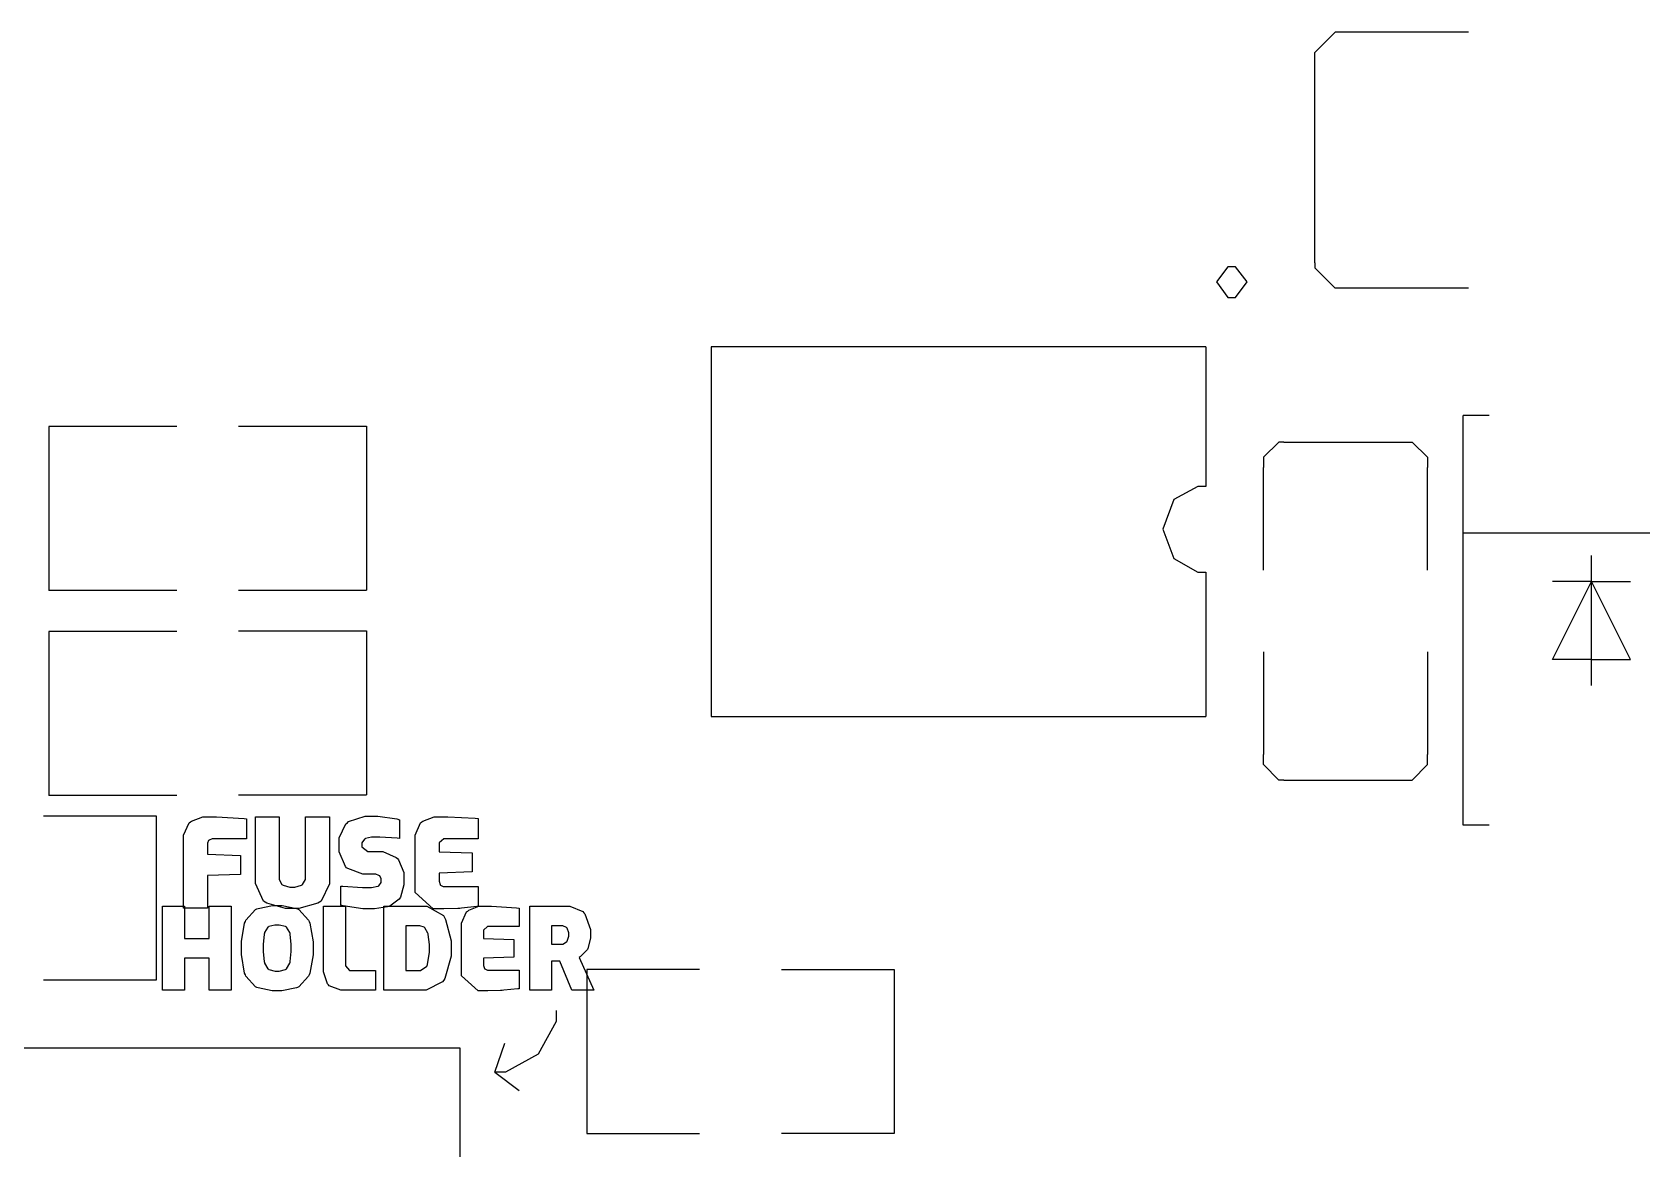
# Model space of a CAD drawing. Extents: x 0 to 132, y 0 to 98.
# Drawn here: x 20.74 to 36.44, y 37.88 to 48.78 of the extents above; entities that cross this region are included whole.
import ezdxf

# ---------------------------------------------------------------- set-up
doc = ezdxf.new("R2010")
doc.units = 0
doc.layers.get('0').update_dxf_attribs({"linetype": 'CONTINUOUS'})

msp = doc.modelspace()

# ---------------------------------------------------------------- linework, layer by layer
at = {"color": 0}
for p, q in [((33.2466, 48.5786), (33.4464, 48.7786)), ((34.7459, 48.7786), (33.4464, 48.7786)), ((33.2466, 48.5292), (33.2466, 48.5786)), ((33.2466, 46.5282), (33.2466, 48.5292)), ((32.399, 46.4894), (32.2874, 46.3405)), ((32.4376, 46.4894), (32.399, 46.4894)), ((32.4749, 46.4894), (32.4376, 46.4894)), ((32.5865, 46.3405), (32.4749, 46.4894)), ((33.2466, 46.5282), (33.2466, 46.4785)), ((32.2874, 46.3405), (32.399, 46.1892)), ((32.4749, 46.1892), (32.5865, 46.3405)), ((33.2466, 46.4785), (33.4464, 46.2788)), ((32.399, 46.1892), (32.4363, 46.1892)), ((32.439, 46.1892), (32.4749, 46.1892)), ((34.7459, 46.2788), (33.4464, 46.2788)), ((32.1855, 45.7069), (27.3596, 45.7069)), ((27.3596, 45.7069), (27.3596, 42.0991)), ((32.1855, 45.7069), (32.1855, 44.3452)), ((20.8966, 44.928), (20.8966, 43.3282)), ((22.1464, 44.928), (20.8966, 44.928)), ((22.7473, 44.9322), (23.9971, 44.9322)), ((23.9971, 44.9322), (23.9971, 43.3324)), ((34.947, 45.0356), (34.6963, 45.0356)), ((34.6963, 41.0365), (34.6963, 45.0356)), ((32.8952, 44.7781), (32.7463, 44.6292)), ((32.9461, 44.7781), (32.8952, 44.7781)), ((32.9461, 44.7781), (34.1464, 44.7781)), ((34.1464, 44.7781), (34.196, 44.7781)), ((34.196, 44.7781), (34.3462, 44.6292)), ((32.7463, 44.6292), (32.7463, 44.5781)), ((34.3462, 44.6292), (34.3462, 44.5781)), ((32.7463, 44.5781), (32.7463, 44.5287)), ((32.7463, 43.5282), (32.7463, 44.5287)), ((34.3462, 44.5781), (34.3462, 44.5287)), ((34.3462, 43.5282), (34.3462, 44.5287)), ((32.1069, 44.3452), (31.8713, 44.2158)), ((32.1855, 44.3452), (32.1069, 44.3452)), ((31.8713, 44.2158), (31.7665, 43.9279)), ((31.7665, 43.9279), (31.8713, 43.6397)), ((34.7018, 43.8919), (37.1905, 43.8919)), ((35.9463, 42.4007), (35.9463, 43.6714)), ((31.8713, 43.6397), (32.1069, 43.5088)), ((32.1069, 43.5088), (32.1855, 43.5088)), ((32.1855, 43.5088), (32.1855, 42.0991)), ((35.5656, 42.6558), (35.9463, 43.4164)), ((35.9463, 43.4164), (35.5656, 43.4164)), ((36.328, 42.6558), (35.9463, 43.4164)), ((35.9463, 43.4164), (36.328, 43.4164)), ((22.1464, 43.3282), (20.8966, 43.3282)), ((22.7473, 43.3324), (23.9971, 43.3324)), ((20.8966, 42.9288), (20.8966, 41.3286)), ((22.1464, 42.9288), (20.8966, 42.9288)), ((22.7473, 42.9341), (23.9971, 42.9341)), ((23.9971, 42.9341), (23.9971, 41.3343)), ((32.7463, 42.7288), (32.7463, 41.7283)), ((34.3462, 42.7288), (34.3462, 41.7283)), ((35.9463, 42.6558), (35.5656, 42.6558)), ((35.9463, 42.6558), (36.328, 42.6558)), ((27.3596, 42.0991), (32.1855, 42.0991)), ((32.7463, 41.6789), (32.7463, 41.7283)), ((32.7463, 41.6292), (32.7463, 41.6789)), ((32.8952, 41.4789), (32.7463, 41.6292)), ((34.196, 41.4789), (34.3462, 41.6292)), ((34.3462, 41.6789), (34.3462, 41.7283)), ((34.3462, 41.6292), (34.3462, 41.6789)), ((32.9461, 41.4789), (32.8952, 41.4789)), ((32.9461, 41.4789), (34.1464, 41.4789)), ((34.1464, 41.4789), (34.196, 41.4789)), ((22.1464, 41.3286), (20.8966, 41.3286)), ((22.7473, 41.3343), (23.9971, 41.3343)), ((21.9466, 41.1275), (20.847, 41.1275)), ((21.9466, 39.5277), (21.9466, 41.1275)), ((22.2126, 40.9416), (22.2677, 41.0616)), ((22.2677, 41.0616), (22.2787, 41.0697)), ((22.2787, 41.0697), (22.2898, 41.0778)), ((22.2898, 41.0778), (22.3986, 41.1208)), ((22.3986, 41.1208), (22.4359, 41.1208)), ((22.4359, 41.1208), (22.5337, 41.1208)), ((22.5337, 41.1208), (22.8038, 41.1043)), ((22.8038, 41.1043), (22.8272, 41.1)), ((22.8272, 41.1), (22.8272, 40.9042)), ((22.9126, 40.5239), (22.9126, 41.1208)), ((22.9126, 41.1208), (23.1442, 41.1208)), ((23.1442, 41.1208), (23.1442, 40.5239)), ((23.4005, 40.5239), (23.4005, 41.1208)), ((23.4005, 41.1208), (23.6347, 41.1208)), ((23.6347, 41.1208), (23.6347, 40.5239)), ((23.7312, 40.9141), (23.796, 41.0503)), ((23.796, 41.0503), (23.8097, 41.0616)), ((23.8097, 41.0616), (23.8221, 41.0725)), ((23.8221, 41.0725), (23.9834, 41.1275)), ((23.9834, 41.1275), (24.0385, 41.1275)), ((24.0385, 41.1275), (24.1074, 41.1275)), ((24.1074, 41.1275), (24.2934, 41.0986)), ((24.2934, 41.0986), (24.3182, 41.0916)), ((24.3182, 41.0916), (24.3182, 40.9071)), ((24.4698, 40.9416), (24.5249, 41.0616)), ((24.5249, 41.0616), (24.536, 41.0697)), ((24.536, 41.0697), (24.547, 41.0778)), ((24.547, 41.0778), (24.6559, 41.1208)), ((24.6559, 41.1208), (24.6931, 41.1208)), ((24.6931, 41.1208), (24.7909, 41.1208)), ((24.7909, 41.1208), (25.0569, 41.1057)), ((25.0569, 41.1057), (25.0872, 41.1028)), ((25.0872, 41.1028), (25.0872, 40.9042)), ((34.947, 41.0365), (34.6963, 41.0365)), ((22.2126, 40.8989), (22.2126, 40.9416)), ((22.2126, 40.229), (22.2126, 40.8989)), ((22.4551, 40.8877), (22.4455, 40.863)), ((22.4455, 40.863), (22.4455, 40.8534)), ((22.4455, 40.8534), (22.4455, 40.7539)), ((22.4579, 40.8891), (22.4551, 40.8877)), ((22.4607, 40.8919), (22.4579, 40.8891)), ((22.491, 40.9042), (22.4607, 40.8919)), ((22.502, 40.9042), (22.491, 40.9042)), ((22.8272, 40.9042), (22.502, 40.9042)), ((23.7312, 40.8644), (23.7312, 40.9141)), ((23.7312, 40.8259), (23.7312, 40.8644)), ((23.7312, 40.779), (23.7312, 40.8259)), ((23.9765, 40.9028), (23.9517, 40.8658)), ((23.9517, 40.8658), (23.9517, 40.8534)), ((23.9517, 40.8534), (23.9517, 40.8411)), ((23.9517, 40.8411), (23.9517, 40.8259)), ((23.9517, 40.8259), (24.0096, 40.7804)), ((23.982, 40.9042), (23.9765, 40.9028)), ((23.9861, 40.9071), (23.982, 40.9042)), ((24.0468, 40.9194), (23.9861, 40.9071)), ((24.0688, 40.9194), (24.0468, 40.9194)), ((24.1253, 40.9194), (24.0688, 40.9194)), ((24.2948, 40.9099), (24.1253, 40.9194)), ((24.3182, 40.9071), (24.2948, 40.9099)), ((24.4698, 40.8989), (24.4698, 40.9416)), ((24.4698, 40.4343), (24.4698, 40.8989)), ((24.7496, 40.9042), (24.7041, 40.8672)), ((24.7041, 40.8672), (24.7041, 40.8534)), ((24.7041, 40.8534), (24.7041, 40.7776)), ((24.7647, 40.9042), (24.7496, 40.9042)), ((25.0872, 40.9042), (24.7647, 40.9042)), ((22.4455, 40.7539), (22.768, 40.7416)), ((22.768, 40.7416), (22.768, 40.5571)), ((23.7905, 40.6344), (23.7312, 40.779)), ((24.0096, 40.7804), (24.0302, 40.7804)), ((24.0302, 40.7804), (24.1102, 40.7804)), ((24.1102, 40.7804), (24.157, 40.7804)), ((24.157, 40.7804), (24.2866, 40.724)), ((24.2866, 40.724), (24.2976, 40.7113)), ((24.2976, 40.7113), (24.3072, 40.7003)), ((24.3072, 40.7003), (24.361, 40.5776)), ((24.7041, 40.7776), (25.0265, 40.7681)), ((25.0265, 40.7681), (25.0265, 40.5818)), ((22.768, 40.5571), (22.4455, 40.5462)), ((22.4455, 40.5462), (22.4455, 40.229)), ((22.9126, 40.4675), (22.9126, 40.5239)), ((23.1442, 40.5239), (23.1442, 40.5074)), ((23.4005, 40.5088), (23.4005, 40.5239)), ((23.6347, 40.5239), (23.6347, 40.4647)), ((23.8029, 40.6231), (23.7905, 40.6344)), ((23.8139, 40.6135), (23.8029, 40.6231)), ((23.9613, 40.5585), (23.8139, 40.6135)), ((24.0151, 40.5585), (23.9613, 40.5585)), ((24.0785, 40.5585), (24.0151, 40.5585)), ((24.0881, 40.5585), (24.0785, 40.5585)), ((24.1184, 40.5462), (24.0881, 40.5585)), ((24.1226, 40.5433), (24.1184, 40.5462)), ((24.1253, 40.5419), (24.1226, 40.5433)), ((24.1405, 40.5158), (24.1253, 40.5419)), ((24.1405, 40.5059), (24.1405, 40.5158)), ((24.361, 40.5776), (24.361, 40.5363)), ((24.361, 40.5363), (24.361, 40.4978)), ((25.0265, 40.5818), (24.7041, 40.5694)), ((24.7041, 40.5694), (24.7041, 40.5035)), ((22.9912, 40.2978), (22.9126, 40.4675)), ((23.1442, 40.5074), (23.1717, 40.4594)), ((23.1717, 40.4594), (23.1772, 40.4551)), ((23.1772, 40.4551), (23.1827, 40.4523)), ((23.1827, 40.4523), (23.2503, 40.4315)), ((23.2503, 40.4315), (23.2737, 40.4315)), ((23.2737, 40.4315), (23.2971, 40.4315)), ((23.2971, 40.4315), (23.3619, 40.4523)), ((23.3619, 40.4523), (23.3674, 40.4551)), ((23.3674, 40.4551), (23.3729, 40.4594)), ((23.3729, 40.4594), (23.4005, 40.5088)), ((23.6347, 40.4647), (23.5534, 40.2978)), ((23.7464, 40.2565), (23.7464, 40.4428)), ((23.7464, 40.4428), (23.7657, 40.4414)), ((23.7657, 40.4414), (23.9586, 40.429)), ((23.9586, 40.429), (24.0234, 40.429)), ((24.0234, 40.429), (24.0454, 40.429)), ((24.0454, 40.429), (24.106, 40.4428)), ((24.106, 40.4428), (24.1116, 40.4442)), ((24.1116, 40.4442), (24.1157, 40.4467)), ((24.1157, 40.4467), (24.1405, 40.4798)), ((24.1405, 40.4908), (24.1405, 40.5059)), ((24.1405, 40.4798), (24.1405, 40.4908)), ((24.361, 40.4551), (24.3279, 40.3366)), ((24.361, 40.4978), (24.361, 40.4551)), ((24.4698, 40.3821), (24.4698, 40.4343)), ((24.6476, 40.2209), (24.4698, 40.3821)), ((24.7041, 40.5035), (24.7041, 40.4922)), ((24.7041, 40.4922), (24.7137, 40.458)), ((24.7137, 40.458), (24.7165, 40.4551)), ((24.7165, 40.4551), (24.7179, 40.4523)), ((24.7179, 40.4523), (24.7454, 40.44)), ((24.7454, 40.44), (24.7551, 40.44)), ((24.7551, 40.44), (25.0872, 40.44)), ((25.0872, 40.44), (25.0872, 40.2442)), ((22.0073, 39.4286), (22.0073, 40.247)), ((22.0073, 40.247), (22.2209, 40.247)), ((22.4455, 40.229), (22.2126, 40.229)), ((22.2209, 40.247), (22.2209, 39.9313)), ((22.462, 39.9313), (22.462, 40.247)), ((22.462, 40.247), (22.6756, 40.247)), ((22.6756, 40.247), (22.6756, 39.4286)), ((22.8203, 40.1119), (22.914, 40.2153)), ((22.914, 40.2153), (22.9264, 40.2209)), ((22.9264, 40.2209), (22.9388, 40.2262)), ((22.9388, 40.2262), (23.078, 40.2537)), ((23.0077, 40.2869), (22.9912, 40.2978)), ((23.0229, 40.2773), (23.0077, 40.2869)), ((23.2062, 40.2237), (23.0229, 40.2773)), ((23.078, 40.2537), (23.1249, 40.2537)), ((23.1249, 40.2537), (23.1745, 40.2537)), ((23.1745, 40.2537), (23.3123, 40.2262)), ((23.2737, 40.2237), (23.2062, 40.2237)), ((23.3357, 40.2237), (23.2737, 40.2237)), ((23.3123, 40.2262), (23.3247, 40.2209)), ((23.3247, 40.2209), (23.3371, 40.2153)), ((23.5217, 40.2773), (23.3357, 40.2237)), ((23.3371, 40.2153), (23.4308, 40.1119)), ((23.5383, 40.2869), (23.5217, 40.2773)), ((23.5534, 40.2978), (23.5383, 40.2869)), ((23.5768, 39.642), (23.5768, 40.247)), ((23.5768, 40.247), (23.7905, 40.247)), ((23.7684, 40.2512), (23.7464, 40.2565)), ((23.9613, 40.2209), (23.7684, 40.2512)), ((23.7905, 40.247), (23.7905, 39.678)), ((24.033, 40.2209), (23.9613, 40.2209)), ((24.0743, 40.2209), (24.033, 40.2209)), ((24.2011, 40.2414), (24.0743, 40.2209)), ((24.1667, 39.4286), (24.1667, 40.247)), ((24.1667, 40.247), (24.5263, 40.247)), ((24.2135, 40.2442), (24.2011, 40.2414)), ((24.2245, 40.2484), (24.2135, 40.2442)), ((24.3155, 40.3158), (24.2245, 40.2484)), ((24.3224, 40.3257), (24.3155, 40.3158)), ((24.3279, 40.3366), (24.3224, 40.3257)), ((24.5263, 40.247), (24.5842, 40.247)), ((24.5842, 40.247), (24.7468, 40.156)), ((24.7069, 40.2209), (24.6476, 40.2209)), ((24.7523, 40.2209), (24.7069, 40.2209)), ((24.8888, 40.2262), (24.7523, 40.2209)), ((24.9067, 40.2262), (24.8888, 40.2262)), ((24.9232, 40.2276), (24.9067, 40.2262)), ((25.0734, 40.2428), (24.9232, 40.2276)), ((24.9728, 40.192), (24.9838, 40.1987)), ((24.9838, 40.1987), (24.9935, 40.2071)), ((24.9935, 40.2071), (25.0927, 40.247)), ((25.0872, 40.2442), (25.0734, 40.2428)), ((25.0927, 40.247), (25.1258, 40.247)), ((25.1258, 40.247), (25.2154, 40.247)), ((25.2154, 40.247), (25.4593, 40.2318)), ((25.4593, 40.2318), (25.4868, 40.229)), ((25.4868, 40.229), (25.4868, 40.0484)), ((25.5888, 39.4286), (25.5888, 40.247)), ((25.5888, 40.247), (25.936, 40.247)), ((25.936, 40.247), (25.9801, 40.247)), ((25.9801, 40.247), (26.1056, 40.1948)), ((22.7762, 39.9023), (22.8079, 40.083)), ((22.8079, 40.083), (22.8148, 40.0967)), ((22.8148, 40.0967), (22.8203, 40.1119)), ((23.0353, 40.0431), (23.0022, 39.9905)), ((23.0408, 40.0459), (23.0353, 40.0431)), ((23.0449, 40.0484), (23.0408, 40.0459)), ((23.1028, 40.0611), (23.0449, 40.0484)), ((23.1249, 40.0611), (23.1028, 40.0611)), ((23.1442, 40.0611), (23.1249, 40.0611)), ((23.2062, 40.0484), (23.1442, 40.0611)), ((23.2117, 40.0459), (23.2062, 40.0484)), ((23.2158, 40.0431), (23.2117, 40.0459)), ((23.2489, 39.9905), (23.2158, 40.0431)), ((23.4308, 40.1119), (23.4377, 40.0967)), ((23.4377, 40.0967), (23.4432, 40.083)), ((23.4432, 40.083), (23.4749, 39.8999)), ((24.5043, 40.054), (24.3789, 40.054)), ((24.3789, 40.054), (24.3789, 39.6187)), ((24.5167, 40.054), (24.5043, 40.054)), ((24.558, 40.0417), (24.5167, 40.054)), ((24.5622, 40.0389), (24.558, 40.0417)), ((24.7468, 40.156), (24.7578, 40.1366)), ((24.7578, 40.1366), (24.7688, 40.1189)), ((24.7688, 40.1189), (24.824, 39.908)), ((24.9232, 40.083), (24.9728, 40.192)), ((24.9232, 40.0431), (24.9232, 40.083)), ((24.9232, 39.6173), (24.9232, 40.0431)), ((25.1781, 40.0484), (25.1368, 40.0128)), ((25.1919, 40.0484), (25.1781, 40.0484)), ((25.4868, 40.0484), (25.1919, 40.0484)), ((25.8989, 40.054), (25.8024, 40.054)), ((25.8024, 40.054), (25.8024, 39.8776)), ((25.9112, 40.054), (25.8989, 40.054)), ((25.9485, 40.0389), (25.9112, 40.054)), ((26.1056, 40.1948), (26.1166, 40.1835)), ((26.1166, 40.1835), (26.1276, 40.174)), ((26.1276, 40.174), (26.1827, 40.0209)), ((22.2209, 39.9313), (22.462, 39.9313)), ((22.7762, 39.8378), (22.7762, 39.9023)), ((22.9981, 39.9754), (22.9898, 39.872)), ((23.0008, 39.9824), (22.9981, 39.9754)), ((23.0022, 39.9905), (23.0008, 39.9824)), ((23.2517, 39.9824), (23.2489, 39.9905)), ((23.253, 39.9754), (23.2517, 39.9824)), ((23.2613, 39.8748), (23.253, 39.9754)), ((23.4749, 39.8999), (23.4749, 39.8378)), ((24.5649, 40.036), (24.5622, 40.0389)), ((24.5952, 39.9852), (24.5649, 40.036)), ((24.598, 39.9768), (24.5952, 39.9852)), ((24.5994, 39.9701), (24.598, 39.9768)), ((24.6104, 39.8734), (24.5994, 39.9701)), ((24.824, 39.908), (24.824, 39.8378)), ((25.1368, 40.0128), (25.1368, 40.0004)), ((25.1368, 40.0004), (25.1368, 39.9313)), ((25.1368, 39.9313), (25.4331, 39.9217)), ((25.4331, 39.9217), (25.4331, 39.751)), ((25.9112, 39.8776), (25.9485, 39.8985)), ((25.9512, 40.036), (25.9485, 40.0389)), ((25.9485, 39.8985), (25.9512, 39.9009)), ((25.954, 40.0332), (25.9512, 40.036)), ((25.9512, 39.9009), (25.954, 39.9052)), ((25.9691, 39.9867), (25.954, 40.0332)), ((25.954, 39.9052), (25.9691, 39.9549)), ((25.9691, 39.9701), (25.9691, 39.9867)), ((25.9691, 39.9549), (25.9691, 39.9701)), ((26.1827, 39.9341), (26.1565, 39.8336)), ((26.1827, 40.0209), (26.1827, 39.9701)), ((26.1827, 39.9701), (26.1827, 39.9341)), ((22.462, 39.7387), (22.2209, 39.7387)), ((22.2209, 39.7387), (22.2209, 39.4286)), ((22.462, 39.4286), (22.462, 39.7387)), ((22.7762, 39.7771), (22.7762, 39.8378)), ((22.8079, 39.5937), (22.7762, 39.7771)), ((22.9898, 39.872), (22.9898, 39.8378)), ((22.9898, 39.8378), (22.9898, 39.8032)), ((22.9898, 39.8032), (22.9981, 39.7069)), ((23.253, 39.7069), (23.2613, 39.806)), ((23.2613, 39.8378), (23.2613, 39.8748)), ((23.2613, 39.806), (23.2613, 39.8378)), ((23.4749, 39.7729), (23.4432, 39.5937)), ((23.4749, 39.8378), (23.4749, 39.7729)), ((24.5911, 39.678), (24.6104, 39.7979)), ((24.6104, 39.8378), (24.6104, 39.8734)), ((24.6104, 39.7979), (24.6104, 39.8378)), ((24.824, 39.7605), (24.762, 39.5414)), ((24.824, 39.8378), (24.824, 39.7605)), ((25.4331, 39.751), (25.1368, 39.7411)), ((25.1368, 39.7411), (25.1368, 39.6804)), ((25.8024, 39.8776), (25.8989, 39.8776)), ((25.8989, 39.8776), (25.9112, 39.8776)), ((26.0794, 39.7524), (26.0711, 39.7468)), ((26.0711, 39.7468), (26.213, 39.4286)), ((26.1469, 39.817), (26.0794, 39.7524)), ((26.1524, 39.8254), (26.1469, 39.817)), ((26.1565, 39.8336), (26.1524, 39.8254)), ((22.8148, 39.5785), (22.8079, 39.5937)), ((22.8203, 39.5633), (22.8148, 39.5785)), ((22.9981, 39.7069), (23.0008, 39.6984)), ((23.0008, 39.6984), (23.0022, 39.6903)), ((23.0022, 39.6903), (23.0353, 39.6353)), ((23.0353, 39.6353), (23.0408, 39.6325)), ((23.0408, 39.6325), (23.0449, 39.6296)), ((23.0449, 39.6296), (23.1042, 39.6145)), ((23.1042, 39.6145), (23.1249, 39.6145)), ((23.1249, 39.6145), (23.1455, 39.6145)), ((23.1455, 39.6145), (23.2062, 39.6296)), ((23.2062, 39.6296), (23.2117, 39.6325)), ((23.2117, 39.6325), (23.2158, 39.6353)), ((23.2158, 39.6353), (23.2489, 39.6903)), ((23.2489, 39.6903), (23.2517, 39.6984)), ((23.2517, 39.6984), (23.253, 39.7069)), ((23.4377, 39.5785), (23.4308, 39.5633)), ((23.4432, 39.5937), (23.4377, 39.5785)), ((23.5768, 39.6049), (23.5768, 39.642)), ((23.6168, 39.4892), (23.5768, 39.6049)), ((23.7905, 39.678), (23.7905, 39.6642)), ((23.7905, 39.6642), (23.8318, 39.6187)), ((23.8318, 39.6187), (23.8456, 39.6187)), ((23.8456, 39.6187), (24.0853, 39.6187)), ((24.0853, 39.6187), (24.0853, 39.4286)), ((24.3789, 39.6187), (24.5043, 39.6187)), ((24.5043, 39.6187), (24.5249, 39.6187)), ((24.5249, 39.6187), (24.5842, 39.6614)), ((24.5842, 39.6614), (24.5883, 39.6695)), ((24.5883, 39.6695), (24.5911, 39.678)), ((24.9232, 39.569), (24.9232, 39.6173)), ((25.1368, 39.6804), (25.1368, 39.6695)), ((25.1368, 39.6695), (25.1465, 39.6392)), ((25.1465, 39.6392), (25.1492, 39.6363)), ((25.1492, 39.6363), (25.1506, 39.6353)), ((25.1506, 39.6353), (25.1754, 39.6215)), ((25.1754, 39.6215), (25.185, 39.6215)), ((25.185, 39.6215), (25.4868, 39.6215)), ((25.4868, 39.6215), (25.4868, 39.4409)), ((25.8837, 39.7108), (25.8024, 39.7108)), ((25.8024, 39.7108), (25.8024, 39.4286)), ((25.9981, 39.4286), (25.8837, 39.7108)), ((27.2452, 39.6296), (26.1455, 39.6296)), ((26.1455, 39.6296), (26.1455, 38.0298)), ((28.0445, 39.6296), (29.1455, 39.6296)), ((29.1455, 39.6296), (29.1455, 38.0298)), ((20.847, 39.5277), (21.9466, 39.5277)), ((22.2209, 39.4286), (22.0073, 39.4286)), ((22.6756, 39.4286), (22.462, 39.4286)), ((22.914, 39.46), (22.8203, 39.5633)), ((22.9264, 39.4547), (22.914, 39.46)), ((22.9388, 39.449), (22.9264, 39.4547)), ((23.0753, 39.4215), (22.9388, 39.449)), ((23.1249, 39.4215), (23.0753, 39.4215)), ((23.1717, 39.4215), (23.1249, 39.4215)), ((23.3123, 39.449), (23.1717, 39.4215)), ((23.3247, 39.4547), (23.3123, 39.449)), ((23.3371, 39.46), (23.3247, 39.4547)), ((23.4308, 39.5633), (23.3371, 39.46)), ((23.6251, 39.4794), (23.6168, 39.4892)), ((23.6334, 39.4712), (23.6251, 39.4794)), ((23.7464, 39.4286), (23.6334, 39.4712)), ((23.7877, 39.4286), (23.7464, 39.4286)), ((24.0853, 39.4286), (23.7877, 39.4286)), ((24.5263, 39.4286), (24.1667, 39.4286)), ((24.5787, 39.4286), (24.5263, 39.4286)), ((24.7385, 39.5097), (24.5787, 39.4286)), ((24.751, 39.5249), (24.7385, 39.5097)), ((24.762, 39.5414), (24.751, 39.5249)), ((25.0844, 39.4215), (24.9232, 39.569)), ((25.1395, 39.4215), (25.0844, 39.4215)), ((25.1809, 39.4215), (25.1395, 39.4215)), ((25.3049, 39.4257), (25.1809, 39.4215)), ((25.3214, 39.4257), (25.3049, 39.4257)), ((25.3366, 39.4272), (25.3214, 39.4257)), ((25.4744, 39.4395), (25.3366, 39.4272)), ((25.4868, 39.4409), (25.4744, 39.4395)), ((25.8024, 39.4286), (25.5888, 39.4286)), ((26.213, 39.4286), (25.9981, 39.4286)), ((25.8465, 39.1224), (25.6701, 38.8041)), ((25.8465, 39.2285), (25.8465, 39.1224)), ((10.5558, 38.8634), (24.9067, 38.8634)), ((24.9067, 38.8634), (24.9067, 32.7684)), ((25.247, 38.6278), (25.3463, 38.9089)), ((25.6701, 38.8041), (25.3518, 38.6278)), ((25.247, 38.6278), (25.4868, 38.4485)), ((25.3518, 38.6278), (25.247, 38.6278)), ((26.1455, 38.0298), (27.2452, 38.0298)), ((29.1455, 38.0298), (28.0445, 38.0298))]:
    msp.add_line(p, q, dxfattribs=at)

doc.saveas('drawing.dxf')
